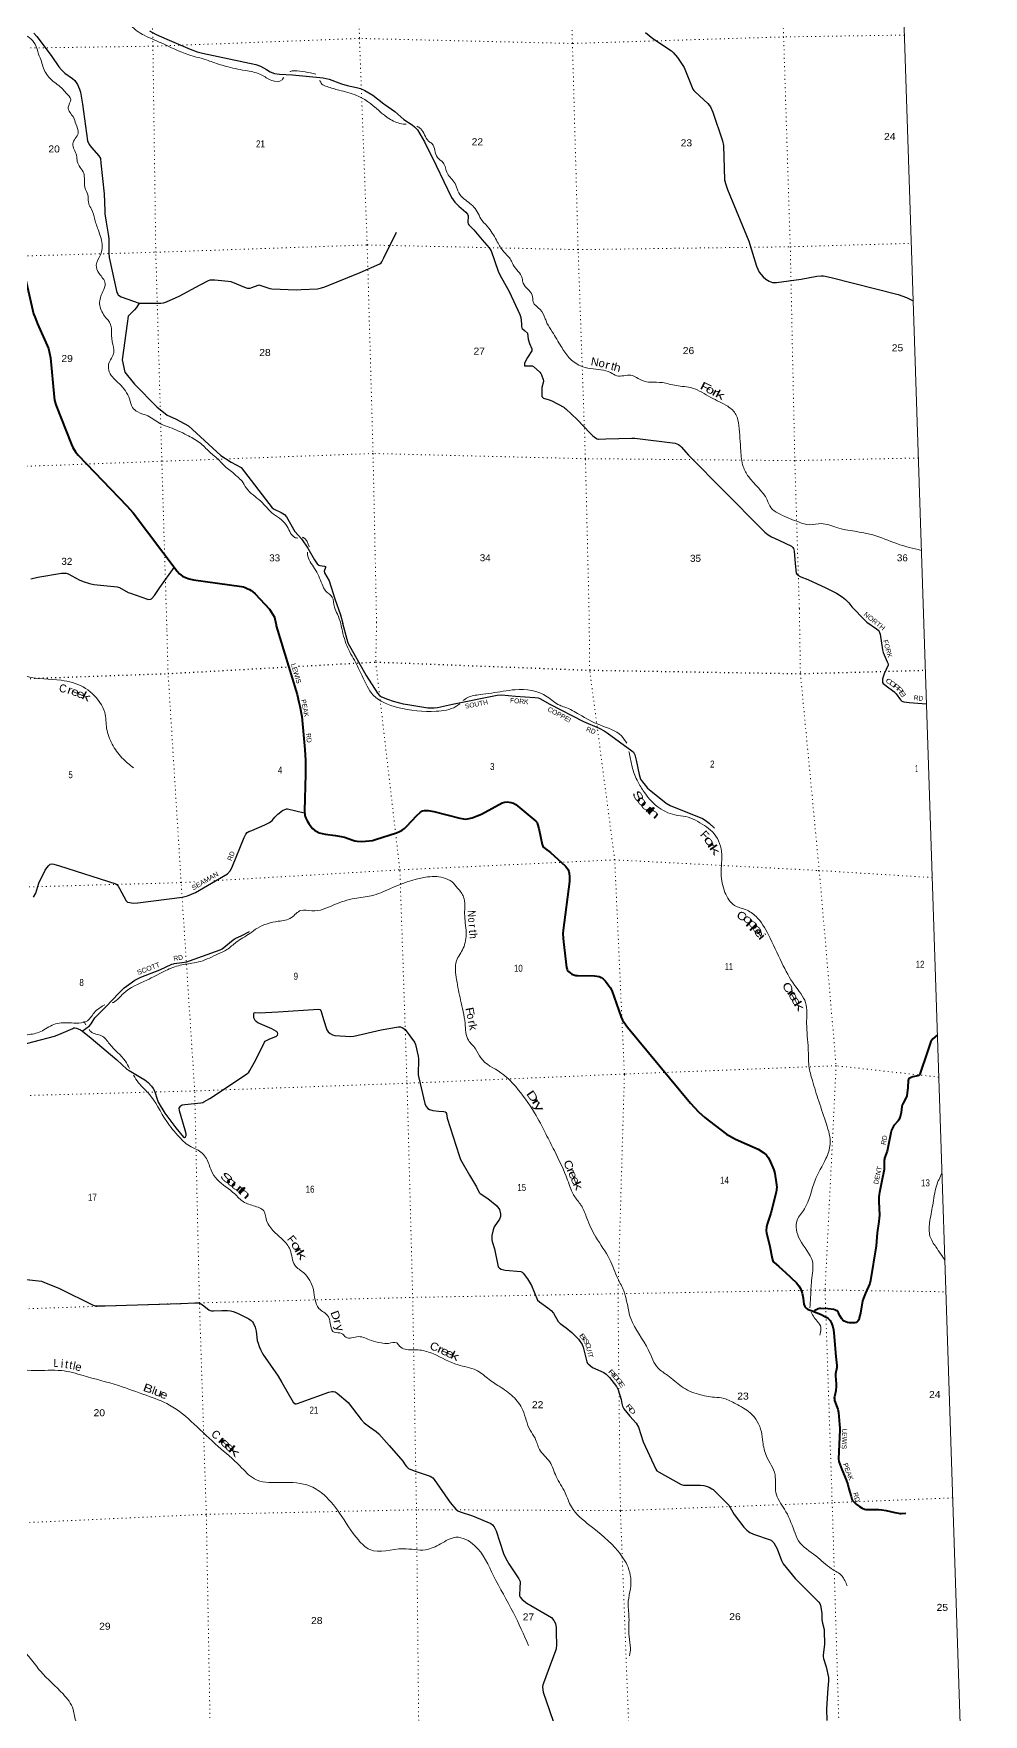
# Model space of a CAD drawing. Header units: feet. Extents: x 505285 to 763886, y -543582 to -353855.
# Drawn here: x 740130 to 763886, y -518662 to -476644 of the extents above; entities that cross this region are included whole.
import ezdxf
from ezdxf.enums import TextEntityAlignment as Align

# ---------------------------------------------------------------- set-up
doc = ezdxf.new("R2010")
doc.units = ezdxf.units.FT
doc.header["$LTSCALE"] = 70
doc.linetypes.add('DOTTED', pattern=[1.5, 0.3, -1.2])
for name, color, linetype, lineweight in [('26', 7, 'Continuous', 40), ('27', 7, 'Continuous', 13), ('29', 7, 'Continuous', 25), ('30', 7, 'Continuous', 13), ('39', 7, 'Continuous', 13), ('4', 7, 'Continuous', 13), ('6', 7, 'DOTTED', 25), ('7', 7, 'DOTTED', 13)]:
    doc.layers.add(name, color=color, linetype=linetype, lineweight=lineweight)
doc.layers.add('41', color=7, linetype='Continuous')

msp = doc.modelspace()

# ---------------------------------------------------------------- linework, layer by layer
at = {"layer": '26'}
msp.add_line((760291.9, -511548.84), (760261.97, -512270.09), dxfattribs=at)
for points in [[(739910.32, -482696.18), (740131.17, -483645.86), (740157.29, -483728.49), (740229.98, -483902.23), (740498.49, -484519.54), (740531.05, -484630.07), (740550.59, -484753.02), (740643.92, -485736.08), (740653.57, -485807.86), (740686.82, -485923.64), (741076.95, -486917.37), (741113.34, -486994.5), (741176.2, -487100.48), (741246.54, -487183.76), (742458.19, -488447.23), (742621.25, -488627.7), (743718.01, -490084.54), (743776.94, -490146.61), (743851.38, -490204.03), (743926.1, -490242.03), (744018.87, -490272.31), (744130.08, -490297.01), (745327.75, -490465.01), (745378.19, -490476.37), (745420.83, -490489.56), (745474.34, -490512.06), (745526.18, -490538.2), (745567.39, -490563.27), (745606.16, -490592.75), (745673.47, -490650.83), (746026.21, -491033.16), (746069.09, -491096.3), (746151.29, -491235.96), (746165.24, -491273.21), (746198.57, -491420.11), (746199.37, -491445.64)], [(746199.37, -491445.64), (746721.06, -493165.03), (746767.75, -493360.8), (746788.48, -493457.36), (746834.53, -493715.4), (746910.37, -494541.22), (746929.69, -494811.61), (746928.51, -495160.63), (746902.3, -496073.76), (746916.28, -496193.26), (746937, -496257.77), (746969.28, -496321.14), (747012.98, -496393.7), (747045.22, -496442.08), (747105.08, -496513.5), (747156.36, -496560.13), (747211, -496594.14), (747273.16, -496621.78), (747346.84, -496642.52), (747422.91, -496661.15), (747682.12, -496694.12), (747824.62, -496712.79), (747905.43, -496735.83), (748111.33, -496809.98), (748163.08, -496825.68), (748225.25, -496834.9), (748338.36, -496837.57), (748519.97, -496827.99), (748608.45, -496812.16), (748678.84, -496793.43), (749204.11, -496625.86), (749285.56, -496594.14), (749352.33, -496554.97), (749409.89, -496515.81), (749459.56, -496466.36), (749718.65, -496186.45), (749803.62, -496108.02), (749856.58, -496078.07), (749902.75, -496068.47), (749998.19, -496067.7), (750141.69, -496089.81), (750787.95, -496258.93), (750884.98, -496277.67), (750933, -496279.66), (750985.96, -496275.06), (751102.82, -496245.27), (751227.72, -496201.33), (751329.66, -496160.55), (751847.26, -495877.51), (751882.79, -495863.8), (751915.02, -495854.58), (751977.06, -495852.88), (752073.89, -495861.49), (752136.06, -495879.93), (752192.71, -495912.79), (752693.92, -496328.08), (752720.9, -496363.75), (752737.01, -496407.52), (752763.8, -496519.24), (752847.79, -496918.72), (752864.8, -496954.7), (752883.22, -496980.04), (752930.06, -497025.4), (753056.13, -497117.17), (753433.55, -497454.68), (753469.21, -497497.27), (753489.94, -497534.13), (753515.26, -497587.12), (753527.24, -497633.34), (753535.99, -497720.75), (753533.29, -497839.81), (753371.36, -499060.47), (753366.31, -499138.82), (753373.67, -499254), (753386.42, -499347.02), (753457.13, -499989.45), (753471.53, -500038.48), (753487.65, -500070.73), (753548, -500126.05), (753591.26, -500155.98), (753644.22, -500176.71), (753690.27, -500188.23), (753743.76, -500194.38), (754156.78, -500200.23), (754219.84, -500204.36), (754277.4, -500218.18), (754325.76, -500236.62), (754374.66, -500272.14), (754435.13, -500334.53), (754503.91, -500424.02), (754547.95, -500488.89), (754591.73, -500569.02)], [(754591.73, -500569.02), (754822.32, -501228.02), (754859.94, -501303.32), (754899.16, -501364.89), (754981.7, -501485.61), (756558.23, -503383.88), (756757.2, -503595.7), (756918.38, -503738.54), (757038.11, -503835.31), (757461.26, -504154.25), (757613.34, -504243.5), (757682.17, -504278.24), (758251.53, -504533.39), (758394.5, -504625.16), (758458.75, -504685.44), (758500.2, -504736.13), (758536.2, -504798.85), (758643.3, -505047.45), (758670.58, -505141.62), (758705.6, -505363.12), (758716.63, -505477.99), (758704.42, -505609.84), (758570.41, -506135.99), (758475.49, -506406.64), (758458.75, -506482.49), (758455.3, -506561.97), (758463.86, -506631.51), (758533.71, -506922.97), (758604.61, -507268.55), (758623.38, -507322.26), (758646.45, -507357.98), (758769.59, -507468.56), (758934.07, -507613.03), (759209.7, -507870.32), (759270.39, -507946.62), (759307.23, -508015.74), (759355.58, -508135.54), (759363.97, -508174.14), (759376.3, -508255.34), (759397.03, -508409.7), (759413.14, -508451.17), (759431.56, -508478.82), (759455.74, -508503.01), (759489.17, -508528.68), (759647.98, -508593.9)], [(762733.57, -501679.19), (762620.02, -501773.88), (762594.69, -501803.83), (762571.25, -501842.7), (762485.92, -502091.1), (762297.1, -502653.39), (762290.19, -502668.36), (762280.99, -502680.83), (762268.32, -502687.95), (762244.14, -502696.01), (762123.49, -502724.06), (762080.66, -502737.48), (762042.67, -502757.06), (762025.4, -502768.58), (762012.51, -502788.44), (762005.83, -502819.27), (761996.4, -502989.33), (761970.14, -503195.95), (761964.38, -503221.29), (761955.26, -503242.87), (761879.19, -503382.57), (761856.81, -503435.36), (761849.25, -503467.81), (761831.41, -503616.99), (761823.02, -503654.66), (761796.87, -503741.4), (761781.9, -503780.56), (761771.54, -503799), (761752.23, -503826.55), (761648.93, -503941.25), (761627.06, -503972.36), (761604.03, -504021.89), (761589.07, -504057.6), (761569.62, -504123), (761490.63, -504539.69), (761480.36, -504580.07), (761415.23, -504755.69), (761409.47, -504779.88), (761404.57, -504804.21), (761407.17, -504994.14), (761403.23, -505042.91), (761337.31, -505361.12), (761284.23, -505618.91), (761277.66, -505665.15), (761273.63, -505725.63), (761270.52, -505839.81), (761284.57, -506177.77), (761282.69, -506256.76), (761274.21, -506336.74), (761229.73, -506622.85), (761204.03, -506948.29), (761065.25, -507818.74), (761044.01, -507886.13), (760938.52, -508128.9), (760884.5, -508255.34), (760876.44, -508281.83), (760864.19, -508324.93), (760810.24, -508632.6), (760780.31, -508745.49), (760774.55, -508773.14), (760759.58, -508810), (760749.22, -508828.44), (760731.95, -508848.02)], [(760731.95, -508848.02), (760706.63, -508861.84), (760668.64, -508871.06), (760564.31, -508876.43), (760535.09, -508875.67), (760485.59, -508865.3), (760441.84, -508849.17), (760405.05, -508829.44), (760373.91, -508805.4), (760346.28, -508775.44), (760300.43, -508707.16), (760302.51, -508711.13), (760257.64, -508623.39), (760244.17, -508597.96), (760224.25, -508576.15), (760203.53, -508561.18), (760178.2, -508547.36), (760148.79, -508537.67), (760000.13, -508520.56), (759818.97, -508513.95), (759787.55, -508514.74), (759756.8, -508522.02), (759729.17, -508532.39), (759705, -508546.21), (759682.22, -508560.95), (759646.79, -508593.75)], [(759647.98, -508593.9), (759824.6, -508666.44), (759938.7, -508724.76), (759968.07, -508742.62), (760000.87, -508767.38), (760049.98, -508814.41), (760072.83, -508849.75), (760087.21, -508884.88), (760117.73, -508976.47), (760136.68, -509045.36), (760148.81, -509123.92), (760193.88, -509714.14), (760218.39, -509942.31), (760216.17, -509988.46), (760188.54, -510148.58), (760185.35, -510199.69), (760201.29, -510399.95), (760202.93, -510459.02), (760192.73, -510576.62), (760160.33, -510721.67), (760156.88, -510744.71), (760158.55, -510775.87), (760163.78, -510811.52), (760232.29, -510992.95), (760243.79, -511034.92), (760257.61, -511117.36), (760289.4, -511419.12), (760293.89, -511506.15), (760291.9, -511548.84)], [(760261.97, -512270.09), (760270.86, -512340.16), (760347.45, -512541.18), (760456.75, -512799.76), (760497.65, -512914.99), (760521.83, -513019.82), (760575.15, -513216.61), (760596.09, -513280.74), (760613.36, -513315.3), (760639.26, -513342.37), (760705.46, -513406.3), (760788.35, -513465.05), (760853.39, -513503.64), (760910.95, -513528.98), (760946.07, -513537.62), (760975.42, -513540.5), (761046.8, -513538.2), (761196.46, -513538.2), (761273.03, -513539.93), (761341.52, -513547.41), (761456.65, -513565.85), (761667.3, -513614.17), (761764.04, -513633.81), (761796.28, -513638.42), (761830.19, -513641.03), (761944.31, -513634.75)]]:
    msp.add_lwpolyline(points, dxfattribs=at)
at = {"layer": '29'}
for points in [[(740133.22, -476634.15), (740211.46, -476720.35), (740566.81, -477191.52), (740758.6, -477476.54), (740825.52, -477551.69), (740910.94, -477628.97), (741098.8, -477762.9), (741157.48, -477817.5), (741227.19, -477916.94), (741277.75, -478030.1), (741302.55, -478104.91), (741351.97, -478406.13), (741476.72, -479326.67), (741516.28, -479418.03), (741577.44, -479493.7), (741763.92, -479695.88), (741800.91, -479767.02), (741815.19, -479884.69), (741897.82, -480646.19), (741907.13, -481074.72), (741914.61, -481151.17), (741946.31, -481354.7), (742005.55, -481703.73), (742015.37, -481780.72), (742011.36, -482133.72), (742023.53, -482240.77), (742215.07, -483118.86), (742232.86, -483160.63), (742248.89, -483176.67), (742274.95, -483196.73), (742321.51, -483223.51), (742771.72, -483380.43)], [(743029.66, -476578.05), (743194.03, -476666.3), (743463.12, -476782.14), (744041.9, -477035.35), (744220.82, -477096.92), (744354.6, -477131.62), (745691.56, -477416.43), (745806.71, -477459.22), (745956.44, -477538.29), (746048.35, -477600.96), (746157.34, -477641.67), (746276.86, -477661.13), (746607.1, -477678.23), (747371.76, -477748.02), (747521.61, -477781.47), (747827.78, -477898.72), (747974.61, -477941.92), (748209.27, -477991.82), (748305.34, -478018.14), (748413.58, -478070.29), (748612.48, -478182.47), (748893.1, -478403.01)], [(755433.13, -476616.87), (755615.45, -476766.02), (756086.57, -477074.16), (756129.05, -477113.34), (756238.32, -477239.96), (756400.41, -477489.12), (756621.74, -478028.84), (756641.79, -478064.94), (756672.54, -478101.61), (756997.15, -478395.3), (757062.71, -478478.11), (757121.68, -478607.65), (757361.39, -479321.57), (757385.42, -479440.81), (757413.85, -480298.78), (757431.51, -480391.49), (757487.21, -480540.99), (758021.81, -481830.49), (758212.13, -482459.86), (758279.38, -482605.71), (758376.68, -482720.98), (758443.74, -482782.21), (758527.93, -482834.36), (758608.1, -482862.44), (758707.89, -482867.98), (759326.1, -482784.36), (759723.48, -482710.39), (759826.78, -482697.97), (759886.91, -482701.98), (760074.61, -482744.36), (761755.19, -483165.57), (761965.48, -483243.51), (762127.43, -483324.81)], [(748893.1, -478403.01), (748910.75, -478416.88), (749168.48, -478588.51), (749391.11, -478789.43), (749598.2, -478920.69), (749657.25, -478970.79), (749730.5, -479049.06), (749910.69, -479351.21), (750196.13, -479943.17), (750583.86, -480744.24), (750664.57, -480858.18), (750764.61, -480954.64), (750941.18, -481106.89), (750985.28, -481155.03), (751003.09, -481203.17), (750990.98, -481364.09), (751001.32, -481395.71), (751017.35, -481423.79), (751144.66, -481549.35), (751353.16, -481802.92), (751524.47, -482001.42), (751574.46, -482076.12), (751748.97, -482583.06), (751793.86, -482676.39), (752020.45, -483091.84), (752292.17, -483670.14), (752314.08, -483741.7), (752333.95, -483897.49), (752332.26, -483962.97), (752340.28, -484003.08), (752352.49, -484017.22), (752404.42, -484067.26), (752480.59, -484135.46), (752498.96, -484278.97), (752532.7, -484388.17), (752590.39, -484520.55), (752592.84, -484540.6), (752588.83, -484572.69), (752485.92, -484738.84), (752420.33, -484867.5), (752411.45, -484893.6), (752407.44, -484921.68), (752407.4, -484952.21), (752600.4, -484951.54), (752617.9, -484957.78), (752631.94, -484965.81), (752788.28, -485104.2), (752814.48, -485138.72), (752832.38, -485174.4), (752875.48, -485294.75), (752879.49, -485324.83), (752880.32, -485341.07), (752841.4, -485489.3), (752837.57, -485543.17), (752840.41, -485701.9), (752842.68, -485716.94), (752846.42, -485727.98), (752852.7, -485736.5), (752862.46, -485744.02), (752886.51, -485754.05), (753021.98, -485797.58), (753090.96, -485826.26), (753389.63, -485986.71), (753415.97, -486003.76), (753444.76, -486027.68), (753725.93, -486288.77), (754050.54, -486636.62), (754115.04, -486696.74), (754185.47, -486750.31), (754227.29, -486776.97), (754247.34, -486784.99), (754261.19, -486785.8), (754445.71, -486773.38), (755091.22, -486753.9), (755164.93, -486756.47), (756172.96, -486882.01), (756219.75, -486896.3), (756257.83, -486914.35), (756295.92, -486944.44), (756323.14, -486973.1), (756511.78, -487179.22), (758325.4, -489014.2), (758420.68, -489108.6), (758504.3, -489174.51), (758585.04, -489224.93), (758768.72, -489309.79), (759086.02, -489461.29), (759116.23, -489489.69), (759138.28, -489517.77), (759154.83, -489581.28), (759180.45, -489891.35), (759205.46, -490131.23), (759216.46, -490159.6), (759240.51, -490183.67), (759323.58, -490225.44), (759492.87, -490289.79), (759944.95, -490496.8), (759945.77, -490497.22)], [(742771.72, -483380.43), (743311.24, -483385.26), (743378.78, -483375.43), (743453.56, -483349.16), (743770.58, -483205.36), (744299.07, -482926.23), (744506.9, -482815.65), (744544.98, -482799.61), (744579.83, -482798.13), (744661.24, -482797.6), (744993.98, -482829.69), (745060.08, -482843.67), (745446.98, -483000.18), (745482.06, -483010.21), (745512.67, -483010.54), (745550.21, -483006.2), (745589.29, -482994.16), (745742.93, -482930.33), (745764.69, -482927.98), (745788.74, -482931.99), (746037.29, -483012.21), (746090.13, -483020.61), (746706.41, -483047.39), (746824.04, -483044.31), (747226.93, -483020.24), (747334.07, -483001.55), (747411.34, -482976.12), (748300.92, -482614.94), (748791.71, -482403.32), (748821.46, -482378.42), (748841.51, -482350.34), (748890.69, -482253.43), (749202.56, -481610.67)], [(742771.72, -483380.43), (742703.9, -483487.55), (742653.33, -483549.04), (742492.25, -483705.09), (742466.98, -483890.54), (742346.07, -484801.53), (742407.75, -485108.35), (742654.27, -485410.76), (743212.07, -485973.22), (743467.2, -486183.05), (743677.77, -486276.06), (744004.08, -486453.33), (744811.58, -487187.68), (745073.18, -487355.16), (745319.53, -487491.06), (746095.79, -488498.97), (746142.61, -488535.84), (746318.52, -488616.01), (746404.32, -488668.4), (746455.23, -488723.61), (746663.89, -489089.53), (746829.55, -489272.37), (746986.95, -489503.64), (747158.86, -489800.62), (747220.88, -489896.17), (747260.31, -489928.66), (747292.83, -489942.43), (747408.78, -489956.51), (747428.42, -489965.81), (747434.29, -489989), (747399.5, -490084.16), (747404.04, -490121.14), (747526.34, -490327.55), (747667.77, -490778.05), (747805.04, -491170.52), (747860.17, -491391.91)], [(740061.08, -490276.81), (740235.82, -490231.26), (740830.8, -490132.41), (740894.94, -490128.4), (740917.84, -490133.38), (740941.05, -490134.42), (740991.16, -490152.47), (741271.74, -490295.65), (741371, -490337), (741527.35, -490391.15), (741632.03, -490413.56), (742215.88, -490475.39), (742274.28, -490489.59), (742496.5, -490611.78), (742551.2, -490636.48), (742975.56, -490786.27), (743011.38, -490791.05), (743055.74, -490786.27), (743075.78, -490776.24), (743089.81, -490766.21), (743154.39, -490689.79), (743285.65, -490488.63), (743645.56, -489988.31)], [(759944.95, -490496.8), (760211.45, -490634.01), (760355, -490721.2), (760440.47, -490790.58), (760522.37, -490877.65), (760595.42, -490975.82)], [(760595.42, -490975.82), (760926.59, -491318.35), (760973.67, -491359.65), (761215.06, -491526.96), (761251.43, -491558.49), (761281.08, -491593.94), (761290.21, -491611.86), (761302.33, -491655.52), (761361.73, -492046.04), (761380.64, -492116.75), (761480.74, -492352.73), (761499.91, -492397.76), (761503.54, -492409.89), (761500.2, -492436.06), (761404.24, -492653.15), (761375.06, -492727.65), (761362.94, -492778.59), (761358.76, -492823.76), (761362.94, -492865.91), (761379.67, -492892.97), (761524.77, -492996.48), (761668.38, -493110.9), (761680.5, -493123.03), (761704.12, -493150.53), (761808.71, -493298.05), (761845.35, -493331.63), (761893.83, -493351.04), (762030.81, -493363.86), (762460.1, -493398.43)], [(747857.05, -491379.36), (747962.32, -491786.49), (747992.13, -491869.95), (748448.06, -492692.94), (748729.52, -493133.02), (748785.31, -493188.51), (748835, -493222.46), (748979.2, -493283.77), (749121.05, -493334.04), (749376.3, -493395.52), (749488.31, -493416.52), (749992.53, -493496.56), (750055.56, -493498.99), (750147.57, -493499.76), (750230.09, -493489.29), (750608.79, -493403.93), (751728.21, -493178.81), (751833.71, -493174.02), (752179.19, -493203.95), (752668.77, -493237.02), (752753.61, -493246.73), (752787.77, -493267.68), (753043, -493406.14), (753880.06, -493844.24), (754275.97, -494008.38), (754400.79, -494076.55), (754472.33, -494119.96), (755095.26, -494573.48), (755134.12, -494609.94), (755168.05, -494673), (755201.14, -494803.17), (755276.01, -495162.68), (755313.5, -495279.41), (755357.14, -495352.18), (755425.01, -495434.65), (755481.02, -495504.06), (755565.61, -495575.34), (755948.63, -495880.97), (756050.41, -495944.68), (756858.52, -496263.8), (756927.98, -496307.88), (757028.3, -496380.19), (757160.3, -496508.38)], [(740123.92, -498229.88), (740182.76, -498130.6), (740259.42, -497884.33), (740421.28, -497553.83), (740461.59, -497497.01), (740509.15, -497439.9), (740547.2, -497411.35), (740590, -497401.83), (740634.84, -497407.44), (740777.44, -497448.89), (742184.73, -497898.36), (742223.67, -497920.55), (742247.45, -497958.62), (742280.15, -498018.24), (742443.52, -498325.46), (742475.74, -498353.61), (742535.8, -498367.27), (742618.42, -498382.16), (742733.46, -498376.05), (743845.45, -498234.64), (743978.48, -498195.34), (744178.54, -498113.76), (744977.25, -497649.12), (745055.85, -497568.4), (745104.48, -497458.63), (745395.55, -496737), (745436.32, -496654.69), (745469.17, -496615.22), (745512.42, -496592.83), (745591.91, -496563.33), (745911.92, -496426.27), (746032.78, -496362.16), (746095.02, -496316.81), (746162.59, -496235.73), (746237.7, -496159.77), (746355.16, -496068.26), (746451.72, -496026.52), (746480.25, -496021.76), (746900.95, -496120.63)], [(741346.39, -501580.2), (741524.8, -501448.78), (741569.77, -501396.28), (741634.77, -501291.6), (741664.71, -501248.78), (741692.31, -501216.27), (741938.02, -500972.53), (742258.46, -500630.59), (742396.76, -500498.8), (742511.68, -500413.8), (742661.59, -500308.8), (742744.15, -500261.28), (742810.17, -500231.68), (743284, -500049.01), (743589.87, -499908.78), (743627.35, -499896.28), (743654.14, -499891.26), (743962.32, -499844.73), (744032.1, -499826.29), (744797.87, -499551.29), (744843.28, -499522.64), (745122.1, -499296.97), (745167.64, -499268.79), (745341.45, -499194.43), (745526.48, -499089.48)], [(745752.84, -502162.81), (745901.57, -501855.72), (745920.82, -501833.79), (745938.31, -501821.29), (746017.55, -501786.1), (746203.71, -501709.18), (746230.62, -501678.79), (746238.12, -501648.79), (746230.62, -501618.79), (746207, -501590.7), (746089.55, -501524), (745737.06, -501370.04), (745698.46, -501343.8), (745670.98, -501316.3), (745650.99, -501283.8), (745637.46, -501246.35), (745637.29, -501142.07), (745648.49, -501123.8), (745668.48, -501118.8), (745771.28, -501119.74), (746243.44, -501095.6), (747251.58, -501032.29), (747287.46, -501036.3), (747302.45, -501046.3), (747324.25, -501087.05), (747376.68, -501289.17), (747465.61, -501547.74), (747494.83, -501601.29), (747544.8, -501643.79), (747604.76, -501673.79), (747666.66, -501690.74), (748060.72, -501711.29), (748136.41, -501706.82), (748820.61, -501548.39), (749252.49, -501474), (749307.45, -501473.78), (749349.93, -501488.78), (749392.4, -501513.78), (749420.42, -501544.34), (749659.73, -501858.78), (749681.05, -501917.21), (749747.18, -502203.78), (749753.91, -502276.81), (749750.93, -502673.77), (749762.88, -502749.72), (749915.59, -503392.38), (749949.56, -503468.76), (749992.03, -503516.26), (750032, -503541.26), (750115.68, -503561.51), (750257.31, -503578.93), (750389.28, -503591.25), (750421.76, -503601.25), (750440.02, -503616.5), (750454.24, -503638.75), (750475.89, -503757.22), (750770.29, -504693.75), (750809.41, -504790.53), (751033.9, -505178)], [(738031.01, -503261.27), (738301.49, -502962.12), (738358.04, -502908.77), (738626.05, -502722.27), (739642.23, -501993.78), (739717.19, -501958.78), (739758.4, -501943.15), (740144.94, -501842.79), (740650.85, -501706.76), (740759.03, -501668.78), (741110.14, -501512.75), (741140.04, -501501.28), (741165.03, -501501.28), (741203.75, -501508.78), (741298.96, -501552.03), (741352.41, -501583.78), (741572.92, -501755.79), (742210.91, -502301.78)], [(742210.91, -502301.78), (742462.97, -502531.28), (742521.66, -502567.72), (742814.35, -502736.51), (742910.19, -502801.27), (742992.64, -502868.77), (743077.58, -502958.77), (743122.55, -503016.27), (743152.15, -503075.67), (743224.99, -503308.77), (743248.15, -503359.98), (743414.09, -503630.99), (743690.55, -503997.09), (743881.24, -504232.84), (743900.83, -504241.26), (743925.29, -504226.76), (743943.3, -504191.26), (743944.34, -504149.66), (743920.45, -504056.51), (743780.14, -503571.71), (743774.66, -503508.77), (743787.15, -503478.77), (743801.75, -503458.38), (743822.13, -503438.77), (743849.61, -503426.27), (743912.92, -503419.07), (744313.86, -503376.21), (744361.79, -503361.27), (744384.27, -503351.27), (744536.74, -503261.47), (745453.6, -502658.78), (745510.99, -502606.08), (745541.05, -502566.28), (745658.06, -502358.51), (745752.84, -502162.81)], [(751033.9, -505178), (751205.36, -505473.93), (751269.98, -505613.74), (751296.69, -505642.14), (751491.06, -505769.41), (751712.2, -505948.74), (751779.82, -506040.67), (751807.14, -506148.74), (751807.14, -506218.73), (751785.55, -506283.08), (751652.23, -506473.73), (751623.21, -506551.43), (751592.27, -506688.73), (751590.84, -506797.63), (751597.27, -506838.73), (751658.3, -507023.11), (751752.79, -507469.95), (751779.65, -507503.72), (751824.63, -507528.72), (751927.55, -507560.03), (752314.32, -507593.72), (752346.8, -507608.72), (752377.46, -507633.2), (752485.82, -507774.54), (752584.95, -507936.36), (752731.56, -508303.71), (752780.88, -508352.36), (752987.96, -508495.08), (753076.34, -508568.71), (753131.3, -508633.71), (753253.41, -508837.64), (753301.2, -508893.71), (753446.99, -508995.03), (753596.01, -509113.7), (753754.64, -509285.46), (753848.35, -509413.7), (753877.32, -509482.28), (753963.28, -509848.7), (753978.51, -509876.25), (754000.91, -509901.68), (754111.04, -509986.77), (754389.9, -510112.09), (754452.97, -510158.7), (754532.92, -510238.69), (754712.1, -510464.01), (754750.28, -510548.69), (754825.95, -510791.61), (754842.72, -510888.69), (754855.22, -510953.69), (754893.74, -511025.1), (755043.91, -511204.58), (755205, -511383.68), (755256.47, -511483.43), (755373.78, -511846.96), (755692.19, -512533.68), (755720.93, -512571.17), (755772.14, -512608.67), (756325.55, -512913.67), (756381.71, -512928.88), (756425.48, -512933.67), (756806.69, -512933.03), (756892.69, -512941.17), (756952.65, -512956.17), (757030.1, -512983.67), (757094.06, -513019.84), (757130.04, -513043.67), (757487.81, -513398.49), (757516.06, -513433.66), (757653.42, -513661.49), (757897.9, -513982.96), (757968.28, -514058.66), (758008.25, -514091.16), (758045.73, -514113.66), (758132.23, -514152.49), (758573.46, -514310.3)], [(738646.46, -508220.87), (738841.09, -508247.3), (738886.28, -508247.3), (738918.54, -508238.09), (739291.58, -508102.27), (739697.97, -507894.68), (739869.57, -507811.86), (739907.62, -507797.58), (739941.51, -507793.01), (740024.14, -507795.21), (740326.15, -507835.66), (740386.92, -507854.36), (740773.89, -508014.72), (741622.12, -508430.24), (741672.08, -508447.18), (741733.91, -508451.93), (741908.76, -508448.89), (743817.77, -508386.61)], [(743817.77, -508386.61), (744165.64, -508377.33), (744242.17, -508372.69), (744270, -508377.33), (744355.91, -508422.42), (744514.96, -508547.11), (744543.5, -508561.39), (744579.3, -508570.39), (744631.48, -508573.28), (744834.67, -508562.43), (744978.67, -508566.15), (745055.96, -508575.67), (745123.81, -508593), (745225.98, -508632.77), (745510.16, -508770.78), (745571.56, -508812.68), (745605.28, -508846.92), (745631.44, -508889.75), (745673.06, -508984.93), (745699.23, -509083.47), (745723, -509313.3), (745745.56, -509384.15), (745772.93, -509467.96), (745803.85, -509544.11), (745865.36, -509659.32), (746249.71, -510204.89), (746341.32, -510363.97)], [(746341.32, -510363.97), (746624.2, -510855.21), (746671.81, -510895.63), (746700.35, -510900.39), (746733.64, -510890.87), (746821.53, -510855.98), (747510.22, -510609.1), (747589.72, -510586.3), (747623.01, -510586.3), (747670.57, -510595.82), (747726.45, -510629.04), (747993.5, -510861.21), (748319.76, -511290.62), (748400.61, -511371.61), (748529.47, -511471.87), (748700.24, -511590.43), (748762.19, -511651.5), (749023.38, -511938.09), (749361.32, -512332.82), (749420.77, -512423.24), (749453.31, -512465.47), (749506.37, -512513.66), (749651.06, -512576.54), (750046.8, -512704.4), (750088.98, -512727.81), (750117.52, -512751.61), (750148.81, -512787.86), (750550.45, -513362.7), (750690.61, -513532.07), (750738.17, -513570.14), (750799.58, -513599.72), (751103.51, -513697.79), (751568.38, -513892.6), (751608.51, -513922.3), (751651.31, -513969.89), (751702.55, -514074.84), (751884.51, -514643.94), (751939.05, -514764.62), (752015.56, -514898.52), (752270.25, -515273.67), (752295.75, -515340.45), (752294.06, -515515.24), (752281.48, -515664.06), (752286.24, -515697.37), (752300.76, -515731.53), (752352.82, -515792.55), (752469.73, -515878.04), (753084.37, -516242.33), (753144.69, -516311.26), (753182.74, -516387.4), (753201.76, -516496.86), (753200.48, -516625.98), (753206.52, -516920.4), (753201.76, -517025.1), (753177.13, -517096.39), (753084.01, -517343.49)], [(758573.46, -514310.3), (758612.87, -514338.65), (758645.35, -514376.15), (758725.08, -514525.82), (758838.98, -514818.65), (758880.89, -514895.57), (759181.8, -515268.55), (759767.04, -515852.84), (759793.39, -515893.63), (759810.88, -515941.13), (759842.54, -516128.08), (759848.35, -516298.62), (759858.64, -516378.03), (759899.41, -516540.58), (759907.07, -516583.62), (759910.22, -516909.11), (759879.58, -517178.61), (759879.58, -517211.11), (759886.22, -517263.22), (759955.21, -517476.6), (760009.52, -517741.11), (760014.51, -517776.11), (760011.11, -517814.94), (759985.33, -518125.01), (759963.51, -518533.18), (759970.8, -518813.6)], [(753084.01, -517343.49), (752882.45, -517878.37), (752866.47, -517919.77), (752861.71, -517981.64), (752877.65, -518109.24), (753032.99, -518567.26), (753231.43, -519145.61)]]:
    msp.add_lwpolyline(points, dxfattribs=at)
at = {"layer": '39'}
msp.add_line((741438.99, -501421.64), (741382.52, -501332.07), dxfattribs=at)
for points in [[(734069.55, -467958.91), (734289.48, -468111.2), (734556.11, -468332.03), (734990.31, -468516.45), (735281.11, -468589.84), (735496.53, -468690.14), (735586.33, -468819.26), (735746.67, -468901.56), (736126.26, -468931.46), (736418.08, -469079.08), (736784.17, -469123.53), (736927.62, -469186.39), (737164.86, -469229.67), (737339.31, -469263.26), (737572.28, -469399.04), (737887.55, -469529.72), (738152.84, -469668.3), (738425.5, -469888.91), (738568.82, -469997.94), (738715.59, -470191.16), (738837.62, -470321.08), (738951.41, -470593.83), (739093.25, -470863.52), (739187.84, -471159.07), (739357.88, -471724.8), (739445.46, -471996.53), (739691.13, -472344.62), (739887.7, -472821.03), (740015.19, -473035.04), (740211.7, -473214.35), (740255.19, -473441.57), (740347.9, -473691.02), (740627.36, -474077.99), (740805.77, -474454.7), (740936.37, -474843.26), (741099.53, -475043.89), (741385.28, -475239.92), (741504.93, -475508.43), (741850.7, -475892.91), (742047.83, -475939.7), (742173.36, -476105.62), (742399.89, -476231.6), (742573.67, -476445.89), (742897.47, -476686.65), (743323.88, -476877.39), (744008.24, -477174.87), (744452.2, -477302.72), (744611.48, -477358.96), (744992.58, -477475.12), (745479.77, -477577.26), (745823.8, -477672.73), (746085.22, -477815.47), (746344.03, -477798.31), (746384.89, -477745.29)], [(734811.25, -471953.79), (734860.55, -472088.56), (734919.34, -472443.68), (734970.51, -472612.39), (735048.09, -472836.31), (735257.18, -473175.74), (735365.39, -473312.19), (735572.11, -473593.5), (735806.43, -473811.53), (736178.25, -474094.66), (736263.33, -474256.07), (736379.63, -474442.41), (736654.91, -474727.15), (736964.19, -474908.24), (737092.64, -474899.4), (737139.14, -474953.86), (737224.15, -475014.9), (737632.59, -475258.51), (737819.26, -475492.39), (737976.03, -475635.05), (738276.41, -475844.58), (738811.85, -476290.18), (739063.69, -476395.14), (739200.04, -476530.53), (739584.05, -476570.3), (739836.34, -476637.1), (740167.56, -476911.72), (740253.99, -477155.38), (740325.91, -477339.37), (740375.08, -477508.16), (740576.17, -477799.71), (740857.36, -478032.04), (740937.65, -478125.38), (741061.08, -478289.37), (740992.67, -478486.66), (741123.47, -478732.67), (741186.7, -478900.93), (741242.42, -479131.7), (741108.55, -479401.71), (741204.74, -479687.17), (741221.1, -479841.13), (741382, -480134.19), (741410.24, -480480.42), (741491.92, -480706.19), (741507.9, -480900.32), (741575.6, -481030.26), (741658.59, -481288.11), (741757.12, -481581.51), (741846.7, -481951.53), (741803.55, -482175.98), (741697.15, -482428.9), (741768.13, -482639.02), (741919.19, -482888.29), (741859.06, -483091.29), (741781, -483397.35), (741906.23, -483703.8), (742055.9, -483918.99), (742076.81, -484036.64), (742095.37, -484343.09), (742136.73, -484616.55), (742005.77, -484908.54), (742023.76, -485102.58), (742275.42, -485400.26), (742528.35, -485778.19), (742605.35, -485988.09), (742734.77, -486101.66), (742990.47, -486202.46), (743306.43, -486399.36), (743539.61, -486490.97), (743963.93, -486679.78), (744275.39, -486864.8), (744536.73, -487103.9), (744774.41, -487305.75)], [(746544.88, -477595.94), (746548.17, -477594.07), (746650.24, -477575.5), (747189.52, -477656.45)], [(747289.38, -477811.75), (747338.68, -477904.86), (747468.15, -477970.26), (747765.55, -478057.44), (748209.68, -478189.3), (748483.41, -478337.6), (749053.34, -478789.93), (749378, -478904.2), (749451.3, -478908.83)], [(749711.24, -478955.49), (749814.41, -479023.76), (750009.27, -479330.12), (750092.78, -479395.11), (750231.17, -479737.34), (750373.46, -479870.51), (750478.96, -480137.55), (750670.38, -480389.31), (750744.4, -480575.23), (750857.86, -480741.6), (751143.32, -480979.79), (751346.13, -481313.43), (751515, -481505.82), (751728.43, -481853.12), (751885.12, -482092.14), (752069.04, -482308.05), (752121.93, -482420.49), (752349.19, -482761.24), (752376.37, -482884.68), (752601.99, -483185.35), (752624.94, -483353.11), (752795.74, -483543.42), (752927.82, -483771.32), (752968.49, -483880.2)], [(752968.49, -483880.2), (753102.17, -484098), (753326.56, -484466.97), (753518.88, -484740.78), (753805.12, -484948.84), (754320.52, -485051.92), (754556.57, -485115.31), (754716.91, -485197.61), (755068.65, -485186.4), (755353.79, -485318.21), (755560.72, -485358.61), (755859.03, -485369.48), (756200.14, -485442.98), (756607.24, -485505.97), (757069.7, -485741.53), (757491.22, -485960.55), (757696.92, -486167.62), (757766.5, -486442.03), (757818.58, -487076.43), (757878.93, -487469.63), (758007.72, -487715.72), (758476.47, -488302.34), (758568.82, -488493.59), (758805.02, -488659.36), (759276.05, -488858.46), (759538.22, -488920.88), (759830.95, -488893.82), (760215.25, -488989.78), (761118.4, -489174.65), (761721.11, -489394.89), (762334.22, -489563.11)], [(744774.41, -487305.75), (744948.98, -487489.9), (745077.83, -487589.44), (745217.78, -487714.66), (745343.43, -487834.4), (745451.03, -488005.01), (745810.67, -488334.76), (746132.91, -488659.11), (746326.67, -488797.15), (746470.44, -488966.4), (746679.08, -489245.62), (746736.65, -489257.45)], [(746853.91, -489231.6), (746879.87, -489243.99), (747021.38, -489469.12), (747021.8, -489470.71)], [(746983.12, -489606.2), (746983.96, -489663.75), (747157.37, -490016.57), (747344.4, -490407.01), (747433.75, -490574.29), (747597.04, -490728.75), (747654.68, -490982.36), (747729.35, -491159.39), (747813.59, -491392.01)], [(747813.59, -491392.01), (747943.19, -491889.62), (748151.92, -492310.85), (748345.57, -492696.44), (748626.93, -493183.36), (749232.94, -493487.41), (750199.1, -493583.58), (750692.71, -493465.65), (750787.09, -493401.13)], [(738132.02, -491763.43), (738470.3, -492016.5), (738867.66, -492161.58), (739407.99, -492465.03), (739964.87, -492715.86), (740820.14, -492809.71), (741368.52, -492974.53), (741787.06, -493367.72), (741908.46, -493612.97), (741956.14, -494014.78), (742095.78, -494405.93), (742340.33, -494747.95), (742630.5, -495002.4)], [(750875, -493314.38), (750987.2, -493242.59), (751296.04, -493169.55), (751873.34, -493084.82), (752171.13, -493046.2), (752974.59, -493221.77), (753287.61, -493434.66), (753417.85, -493481.2), (753781.77, -493666.01), (754292.31, -493927.96), (754831.87, -494197.87), (754969.66, -494386.33)], [(755019.04, -494587.58), (755036.16, -494663.1), (755099.22, -494972.2), (755223.1, -495303.63), (755379.33, -495573.95), (755727.54, -495963.15), (756168.96, -496175.16), (756443.05, -496219.46), (756906.38, -496440.96), (757111.04, -496599.19), (757334.85, -497094.54), (757326.77, -497650.4), (757422.33, -498113.02), (757660.35, -498437.17), (757938.24, -498543.54), (758199.94, -498714.57), (758509.97, -499171.05), (758845.13, -499873.53), (759162.06, -500430.1), (759437.49, -500869.52), (759464.46, -501388.26), (759504.67, -502018.96), (759523.09, -502449.69), (759607.81, -502814.33), (759769.18, -503333.24), (759960.11, -503903.45), (760052.82, -504406.27), (759946.89, -504768.36), (759675.6, -505309.68), (759407.39, -506027.44), (759226.82, -506305.41), (759293.01, -506792.94), (759607.46, -507333.54), (759589.29, -507817.47), (759563.03, -508229.43), (759548.6, -508494.61), (759548.58, -508496.94)], [(742100.92, -500875.49), (742129.22, -500861.51), (742377.43, -500638.09), (742963.63, -500304.38), (743390.75, -500089.55), (743753.69, -499944.76), (744090.99, -499884.95), (744302.3, -499838.78), (744748.27, -499651.5), (744965.82, -499542.97), (745197.2, -499357.82), (745537.96, -499139.45), (745728.64, -499003.61), (746249.41, -498836.24), (746577.71, -498742.59), (746813.28, -498563.34), (747088.46, -498575.52), (747641.81, -498425.27), (748160.69, -498261.98), (748576.11, -498197.93), (749040.46, -498022.15), (749928.87, -497733.93), (750378.55, -497745.12), (750596.25, -497851.22), (750735.04, -498003.7), (750885.99, -498230.05), (750909.96, -498644.57), (750947.68, -499118.88), (750876.63, -499508.05), (750709.18, -499823.75), (750708.71, -500295.14), (750809.66, -500805.75), (750920.65, -501386.28), (751005.04, -501809.1), (751183.7, -502022.62), (751316.67, -502251.49), (751816.76, -502620.29), (752187.87, -502968.7), (752658.07, -503623.19), (752944.12, -504152.56), (753154.66, -504567.76), (753484.8, -505304.49), (753667.4, -505724.5), (753840.68, -505960.24), (753965.53, -506255.53), (754193.84, -506730.4), (754536.77, -507284.22), (754747.62, -507779.65), (754890.5, -508074.43), (755064.8, -508763.46), (755510.91, -509557.04), (755750.56, -510007.51), (755990.49, -510189.19), (756337.43, -510464.08), (756756.33, -510660.69), (757159.69, -510735.39)], [(738851.32, -502509.72), (738857.9, -502488.02), (738956.81, -502230.44), (739191.63, -502025.13), (739709.61, -501691.37), (739977.8, -501669.64), (740306.56, -501592.03), (740632.5, -501416.2), (741014.42, -501373.17), (741474.27, -501319.88), (741672.38, -501093.56), (741907.46, -500925.52), (741909.87, -500924.2)], [(742531.56, -502513.31), (742424.22, -502333.71), (742028.64, -501901.75), (741828.16, -501696.87), (741558.4, -501594.28), (741517.05, -501540.67)], [(749594.88, -509549.99), (749285.26, -509456.56), (749212.75, -509376.39), (749008.41, -509386.26), (748819.48, -509373.62), (748568.98, -509312.59), (748255.35, -509219.28), (747936.83, -509234.42), (747831.72, -509137.14), (747644.39, -509110.41), (747506.98, -508727.21), (747266.06, -508511.47), (747126.29, -508046.1), (746887.51, -507625.69), (746665.38, -507435.48), (746543.89, -507047.82), (746349.7, -506782.59), (746085.7, -506531.39), (745934.62, -506230.83), (745906.93, -506105.26), (745672.04, -505959.54), (745375.88, -505845.66), (745161.66, -505651.22), (744719.87, -505286.77), (744577.34, -505074.22), (744452.09, -504764.89), (744208.88, -504539.18), (744070.62, -504474.94), (743768.65, -504224.34), (743461.67, -503842.74), (742994.73, -503127.73), (742754.66, -502871.84), (742628.13, -502684.23)], [(762850.79, -505129.48), (762712.76, -505449.35), (762618.37, -505933.46), (762540.75, -506372.96), (762550.26, -506703.65), (762698.53, -506976.21), (762815.79, -507147.37), (762920.56, -507309.72)], [(759574.97, -508609.21), (759749.8, -508863.95), (759808.23, -508942.51), (759795.11, -509183.59)], [(749594.88, -509549.99), (749791.6, -509554.38), (750131.39, -509650.96), (750745.08, -509924.23), (751198.22, -510055.67), (751484.95, -510260.08), (751777.57, -510460.3), (752119.92, -510715.27), (752362.35, -511053.33), (752549.44, -511559.47), (752671.52, -511758.56), (752783.88, -512038.17), (753037.58, -512349.84), (753200.47, -512712.24), (753422.87, -513121.08), (753581.52, -513475.59), (754044.23, -513939.73), (754742.58, -514575.64), (754997.11, -514985.57), (755060.73, -515523.32), (755003.35, -515829.86), (755021.02, -516234.53), (755022.89, -516717.89), (755057.2, -517003.75), (755034.79, -517200.96)], [(752511.76, -516942.27), (752129.04, -516120.8), (751635.02, -515196.21), (751159.88, -514439.57), (750694.59, -514234.26), (750308.17, -514399.78), (749933.26, -514546.92), (749372.83, -514520.85), (748538.88, -514540.72), (748253.18, -514302.19), (747780.46, -513629.72), (747328.57, -513123.15), (746967.85, -512926.88), (746251.98, -512867.15), (745653.5, -512773.97), (745289.09, -512449.43), (744745.51, -511963.54), (744145.68, -511405.04), (743532.18, -510929.17), (742945.41, -510685.22), (742254.41, -510444.25), (741366.47, -510190.87), (740829.32, -510067.85), (740157.27, -510067.04), (739415.4, -510010.07), (738654.28, -510190.33), (738371.47, -510401.02), (737821.3, -510452.89), (737340.91, -510629.12), (736255.87, -510776.54), (735744.23, -511051.96), (735556.35, -511424.42), (735392, -512056.96), (735435.96, -512539.11), (735434.42, -512834.01), (735374.06, -513106.53), (735300.76, -513417.54), (735271.54, -513657.07), (735051.36, -514022.43), (734961.14, -514163.42), (734793.31, -514326.69)], [(757159.69, -510735.39), (757393.18, -510762.8), (757694.04, -510900.61), (758055.57, -511124.94), (758331.93, -511596.42), (758367.31, -511850.15), (758459.76, -512204.55), (758673.75, -512669.8), (758694.63, -513116.5), (758911.13, -513529.53), (759151.37, -514070.25), (759260.92, -514321.85), (759695.09, -514700.56), (760085.45, -515020.34), (760349.49, -515203.34), (760478.91, -515448.35)], [(734793.31, -514326.69), (735151.47, -514294.36), (735483.36, -514395.18), (736092.57, -514303.51), (736700.33, -514161.74), (736999.29, -514233.41), (737235.95, -514371.05), (737418.41, -514367.83), (737596.7, -514428.92), (737737.12, -514707.72), (737972.54, -514941.68), (738129.91, -515181.89), (738370.56, -515528.02), (738697.97, -515821.53), (738967.09, -516180.89), (739379, -516622.42), (739621.23, -516814.06), (739802.75, -516987.38), (740047.23, -517257.19), (740303.4, -517584.83), (740865.32, -518150.43), (741119.22, -518538.31), (741194.82, -518865.11), (741292.1, -519038.84), (741724.48, -519355.41), (741944.94, -519487.5), (742059.35, -519698.85), (742230.44, -519858.43), (742545.1, -519987.82), (742667.17, -520116.71), (742802.75, -520227.16), (742989.85, -520524.69), (743241, -520677.96), (743672.94, -521048.71), (743913.73, -521190.24), (744598.12, -521898.77), (744764.87, -522395.45), (744789.71, -522631.43), (745147.56, -523076.51), (745411.15, -523522.29), (745408.84, -523999.75), (745335.3, -524511.34), (745247.66, -525300.15), (745229.98, -525661.71), (745050.32, -525901.54), (744926.93, -526005.37), (744976.61, -526407.12), (745074.39, -526807.5), (744874.6, -527184.31), (744844.79, -527612.41), (744911.12, -527965.55), (744779.29, -528264.18), (744825.39, -528541.68), (744897.28, -528878.61), (744726.05, -529202.45), (744798.54, -529421.01), (745009.17, -529978.63), (745149.64, -530189.23), (745382.38, -530469.4), (745699.71, -531040), (746003.03, -531472.6), (746273.48, -531599.25), (746699.51, -531625.16), (747417.53, -531271.62), (747843.21, -531285.5), (748323.98, -531261.7), (748847.77, -531060.15), (749019.92, -531047.2), (749381.94, -530870.34), (749722.06, -530629.92), (750099.05, -530554.94), (750382.87, -530239.91), (750505.24, -530170.21), (750842.15, -529887.76), (751099.63, -529633.67), (751287.5, -529469.82), (751326.06, -529276.16), (751562.53, -529058.77), (751756.74, -528836.57), (752181.73, -528547.59), (752663.71, -528008.25), (752831.4, -527491.95), (752968.32, -527161.07), (753194.2, -526645.12), (753362.21, -526558.06), (753970.87, -526307.95), (754469.67, -526283.63), (754968.02, -526522.1), (755378.89, -526648.73), (755793.91, -526919.67), (755972.28, -527052.96)]]:
    msp.add_spline(points, degree=3, dxfattribs=at)
at = {"layer": '4'}
msp.add_lwpolyline([(505285.47, -360804.74), (536860.22, -360087.99), (568433.96, -359327.81), (600006.62, -358524.19), (631578.15, -357677.15), (663148.48, -356786.68), (694717.55, -355852.8), (726285.32, -354875.48), (757851.71, -353854.74), (763886.04, -536576.2), (732068.3, -537605.06), (700249.18, -538590.15), (668428.73, -539531.49), (636607.03, -540429.04), (604784.11, -541282.83), (572960.06, -542092.84), (541134.91, -542859.08), (509308.75, -543581.54)], close=True, dxfattribs=at)
msp.add_lwpolyline([(505285.47, -360804.74), (536860.22, -360087.99), (568433.96, -359327.81), (600006.62, -358524.19), (631578.15, -357677.15), (663148.48, -356786.68), (694717.55, -355852.8), (726285.32, -354875.48), (757851.71, -353854.74), (763886.04, -536576.2), (732068.3, -537605.06), (700249.18, -538590.15), (668428.73, -539531.49), (636607.03, -540429.04), (604784.11, -541282.83), (572960.06, -542092.84), (541134.91, -542859.08), (509308.75, -543581.54)], close=True, dxfattribs=at)
at = {"layer": '6'}
for points in [[(746758.51, -492461.07), (748686.76, -492353.7), (754038.74, -492557.43), (759309.14, -492645.16), (762432.39, -492559.27)], [(730653.69, -493021.71), (733034.15, -493000.64), (738258.85, -492824.9), (743493.41, -492642.87), (746538.23, -492473.33)]]:
    msp.add_lwpolyline(points, dxfattribs=at)
at = {"layer": '7'}
for points in [[(758035.83, -445342.4), (758198.79, -450133.19), (758382.25, -455460.07), (758503.71, -460726.89), (758655.91, -466097.27), (758720.35, -471466.77), (758888.96, -476725.96), (759055, -481971.2), (759168.86, -487318.77), (759282.18, -491019.05)], [(747437.45, -445688.67), (747547.13, -450401.05), (747739.53, -455749.69), (747946.13, -461035.66), (748000.52, -466323.13), (748135.54, -471588.63), (748280.3, -476765.37), (748473.11, -481927.3), (748619.75, -487141.14), (748708.24, -491364.41)], [(754025.28, -491191.36), (753932.19, -487270.69), (753748.81, -482044.17), (753606.64, -476890.38), (753440.33, -471588.95), (753320.85, -466153.26), (753178.52, -460878.93), (753014.22, -455595.59), (752876.45, -450204.76), (752779.92, -445514.74)], [(743463.15, -491533.91), (743336.65, -487335.7), (743185.5, -482109.98), (743113.91, -476959.56), (743000, -471660.17), (742817.36, -466451.7), (742643.21, -461204.76), (742640.44, -461123.61)], [(761908.02, -476681.35), (758888.96, -476725.96), (753606.64, -476890.38), (748280.3, -476765.37), (743113.91, -476959.56), (737910.37, -477032.69), (732498.62, -477280.26), (730160.51, -477322.93)], [(730326.37, -482564.02), (732672.65, -482475.01), (738091.5, -482253.27), (743185.5, -482109.98), (748473.11, -481927.3), (753748.81, -482044.17), (759055.08, -481973.2), (762079.95, -481887.3)], [(762257.17, -487253.48), (759168.86, -487318.77), (753932.19, -487270.69), (748619.75, -487141.14), (743336.65, -487335.7), (738154.02, -487526.48), (732859.6, -487739.53), (730493.14, -487780.21)], [(759282.18, -491019.05), (759309.14, -492645.16), (759779.8, -497568.1), (760203.04, -502446.26), (759925.22, -508058.58), (760104.18, -513370.99), (760272.71, -518948.47), (760347.92, -524232.55), (760600.34, -529357.51), (760815.02, -533717.93)], [(745129.87, -537187.99), (745064.29, -534891.4), (744811.07, -529647.32), (744600.91, -524365.89), (744546.69, -519065.96), (744449.32, -513660.96), (744277.12, -508374.43), (744158.76, -503076.34), (743820.33, -497868.79), (743493.41, -492642.87), (743463.15, -491533.91)], [(748708.24, -491364.41), (748686.76, -492353.7), (749292.18, -497567.63), (749469.25, -502884.1), (749611.1, -508231.67), (749705.88, -513546.49), (749762.87, -518942.62), (749959.4, -524238.48), (750115.01, -529525.8), (750262.72, -534766.42), (750324.8, -537020.06)], [(754765.36, -510154.59), (754746.14, -508146.76), (754907.04, -502654.12), (754664.68, -497299.41), (754038.74, -492557.43), (754025.28, -491191.36)], [(744639.18, -497820.18), (749289.66, -497549.65), (754664.68, -497299.41), (759755.64, -497564.78), (762603.55, -497742.07)], [(730823.16, -498302.14), (733260.68, -498223.42), (738548.66, -498015.79), (743820.33, -497868.79), (744179.82, -497847.45)], [(762768.29, -502730.78), (760203.04, -502446.26), (754907.04, -502654.12), (749469.25, -502884.1), (744158.76, -503076.34), (738907.02, -503218.75), (737994.51, -503266.85)], [(737502.98, -508618.62), (739064.5, -508551.83), (744277.12, -508374.43), (749609.27, -508237.74), (754742.14, -508146.88), (759925.05, -508052.57), (762945.53, -508097.43)], [(755474.86, -529457.05), (755263, -524224.96), (755014.93, -518950.64), (754807.89, -513568.83), (754769.64, -510497.86)], [(763115.72, -513250.62), (760104.18, -513370.99), (754807.89, -513568.83), (749705.88, -513546.49), (744449.32, -513660.96), (739196.45, -513903.69), (733690.42, -513993.21), (731324.88, -514114.56)]]:
    msp.add_lwpolyline(points, dxfattribs=at)

# ---------------------------------------------------------------- texts
at = {"layer": '27'}
for s, rotation, p in [('LEWIS', 286.879, (746564.53, -492408.06)), ('PEAK', 281.124, (746819.03, -493300.48)), ('DENT', 77.365, (761249.88, -505417.88))]:
    msp.add_text(s, height=120, rotation=rotation, dxfattribs=at).set_placement(p)
for s, rotation, width, p in [('RD', 275.247, 0.85, (746943.83, -494140.29)), ('RD', 79.266, 0.9, (761439.58, -504433.14)), ('LEWIS', 267.624, 0.95, (760363.6, -511513.74)), ('PEAK', 290.857, 1.05, (760370.05, -512403.9)), ('RD', 285.16, 0.95, (760624.41, -513130.74))]:
    msp.add_text(s, height=120, rotation=rotation, dxfattribs=dict(at, width=width)).set_placement(p)
at = {"layer": '30'}
for s, rotation, width, p in [('NORTH', 321.274, 1.1, (761125.47, -491378.23)), ('C', 323.727, 1.4, (761490.26, -492888.09)), ('O', 324.497, 1.3, (761585.28, -492951.58)), ('FORK', 355.049, 0.95, (752272.36, -493390.46)), ('P', 321.454, 1.6, (761679.08, -493025.57)), ('P', 317.454, 1.75, (761761.62, -493097.43)), ('E', 305.336, 1.5, (761805.44, -493172.4)), ('RD', 355.396, 0.85, (762258.12, -493315.69)), ('COPPEI', 331.873, 1.05, (753251.59, -493721.84)), ('SEAMAN', 30.188, 1.1, (744445.96, -497875.7)), ('SCOTT', 21.083, 1.1, (743023.54, -500071.27)), ('RD', 8.586, 0.9, (743754.32, -499807.93)), ('B', 306.724, 1.55, (753818.32, -509253.54)), ('S', 299.157, 1.3, (753903.49, -509376.25)), ('C', 292.9, 1.1, (753943.43, -509460.2)), ('U', 283.203, 0.9, (753964.21, -509546.17)), ('T', 283.203, 1.1, (754002.88, -509707.87)), ('R', 311.986, 1.55, (754551.64, -510163.31)), ('I', 307.986, 1.15, (754599.11, -510213.62)), ('D', 308.493, 1.45, (754656.43, -510281.54)), ('G', 308.493, 1.35, (754725.14, -510363.57)), ('E', 304.269, 1.45, (754788.33, -510453.18)), ('R', 309.919, 1.5, (754986.02, -511026.31)), ('D', 309.919, 1.5, (755059.43, -511114.04))]:
    msp.add_text(s, height=120, rotation=rotation, dxfattribs=dict(at, width=width)).set_placement(p, align=Align.CENTER)
for s, rotation, p in [('FORK', 285.649, (761436.5, -492037.13)), ('I', 305.336, (761847, -493231.03)), ('SOUTH', 11.202, (751217.22, -493465.75)), ('RD', 338.373, (754049, -494118.72)), ('RD', 68.033, (745123.69, -497223.9)), ('I', 301.724, (753862.12, -509311.28)), ('I', 283.203, (753988.97, -509640.39))]:
    msp.add_text(s, height=120, rotation=rotation, dxfattribs=at).set_placement(p, align=Align.CENTER)
at = {"layer": '41'}
for s, rotation, p in [('N', 350.032, (754152.45, -484947.23)), ('t', 344.312, (754589.82, -485052.23)), ('F', 312.686, (756842.62, -496740.11)), ('r', 274.396, (751015.49, -498959.75)), ('t', 274.396, (751021.01, -499091.85)), ('F', 308.523, (746509.72, -506849)), ('i', 355.514, (740835.61, -509992.81)), ('t', 352.514, (740943.68, -510006.26)), ('t', 351.018, (741047.04, -510023.93)), ('l', 348.518, (741128.71, -510044.36)), ('l', 339.936, (743096.62, -510655.28)), ('C', 317.231, (744623.37, -511740.62))]:
    msp.add_text(s, height=200, rotation=rotation, dxfattribs=at).set_placement(p, align=Align.CENTER)
for s, rotation, width, p in [('o', 345.624, 1.05, (754318.79, -484980.68)), ('r', 345.312, 1.2, (754461.07, -485020.03)), ('h', 345.802, 1.15, (754706.38, -485085.3)), ('F', 333.653, 1.7, (756897.36, -485571.54)), ('o', 332.359, 1.4, (757011.56, -485632.4)), ('r', 332.359, 1.6, (757141.88, -485700.31)), ('k', 332.696, 1.6, (757256.96, -485759.43)), ('C', 348.628, 0.95, (740843.64, -493111.2)), ('r', 342.918, 1.25, (741009.48, -493148.61)), ('e', 338.556, 1.25, (741133.89, -493189.39)), ('e', 337.091, 1.3, (741271.49, -493244.59)), ('k', 334.273, 1.55, (741405.84, -493305.85)), ('S', 302.339, 1.6, (755167.16, -495762.26)), ('o', 309.356, 1.8, (755275.33, -495897.28)), ('u', 312.796, 2.1, (755385.27, -496024.5)), ('t', 317.078, 1.9, (755496.92, -496133.55)), ('h', 320.124, 1.9, (755583.4, -496206.84)), ('o', 309.101, 1.8, (756956.9, -496892.86)), ('r', 303.74, 1.8, (757015.24, -497003.12)), ('k', 304.927, 1.85, (757089.34, -497102.61)), ('N', 272.599, 0.85, (750988.4, -498650.33)), ('o', 274.698, 0.8, (751000.22, -498810.29)), ('C', 335.809, 1.2, (757799.85, -498792.22)), ('o', 326.149, 1.6, (757942.88, -498863.77)), ('h', 274.396, 0.9, (751030.06, -499209.51)), ('p', 319.071, 1.95, (758062.81, -498971.31)), ('p', 313.399, 2.1, (758156.74, -499088.73)), ('e', 303.215, 1.6, (758194.48, -499175.97)), ('i', 311.404, 1.75, (758279.99, -499285.53)), ('C', 299.966, 1.35, (758905.38, -500537.57)), ('r', 308.17, 1.95, (759011.12, -500682.85)), ('e', 304.17, 1.6, (759057.38, -500764.36)), ('e', 301.17, 1.5, (759123.86, -500880.36)), ('k', 303.246, 1.8, (759198.57, -501003.86)), ('F', 280.826, 1.3, (750947.89, -501105.98)), ('o', 280.822, 0.95, (750971.97, -501227.73)), ('r', 280.822, 1.1, (751001.29, -501377.73)), ('k', 280.826, 1.1, (751023.46, -501501.28)), ('D', 304.867, 1.55, (752524.7, -503266.53)), ('y', 301.207, 1.65, (752687.94, -503518.09)), ('r', 304.867, 1.85, (752626, -503411.92)), ('C', 293.903, 1.2, (753419.72, -504960.21)), ('r', 293.903, 1.45, (753482.38, -505101.03)), ('S', 321.07, 1.8, (744894.88, -505329.93)), ('o', 321.047, 1.8, (745022.55, -505430.64)), ('u', 321.047, 1.95, (745141.6, -505527.32)), ('h', 318.478, 2, (745346.09, -505705.4)), ('e', 293.903, 1.3, (753531.41, -505209.36)), ('e', 293.483, 1.3, (753591.02, -505348.19)), ('k', 296.483, 1.55, (753656.58, -505489.18)), ('t', 317.062, 1.9, (745257.44, -505629.71)), ('o', 303.889, 1.6, (746616.4, -507001.11)), ('r', 301.81, 1.7, (746685.28, -507118.01)), ('k', 302.118, 1.75, (746746.83, -507226.41)), ('D', 289.904, 1.2, (747590.5, -508719.2)), ('r', 284.216, 1.2, (747642.56, -508867.77)), ('y', 284.874, 1.15, (747691, -509024.85)), ('C', 339.633, 1.1, (750120.05, -509561.41)), ('r', 337.233, 1.4, (750265.81, -509622.42)), ('e', 334.96, 1.35, (750378.56, -509673.38)), ('e', 334.96, 1.35, (750502.36, -509731.38)), ('k', 336.208, 1.5, (750629.47, -509789.37)), ('L', 358.646, 0.8, (740689.5, -509978.18)), ('e', 345.185, 1.05, (741228.98, -510068.46)), ('B', 340.187, 1.35, (742961.58, -510606.01)), ('u', 339.936, 1.35, (743211.3, -510697.16)), ('e', 337.562, 1.25, (743353.03, -510756.32)), ('r', 318.201, 2.1, (744789.21, -511888.97)), ('e', 318.201, 1.9, (744872.48, -511962.65)), ('e', 318.201, 1.9, (744972.84, -512054.97)), ('k', 318.214, 2.15, (745077.92, -512153.53))]:
    msp.add_text(s, height=200, rotation=rotation, dxfattribs=dict(at, width=width)).set_placement(p, align=Align.CENTER)
at = {"layer": '7'}
for s, width, p in [('21', 0.85, (745693.75, -479488.62)), ('22', 1.1, (751086.25, -479435.21)), ('23', 1.1, (756314, -479462.53)), ('24', 1.1, (761400.8, -479302.2)), ('20', 1.1, (740499.42, -479615.31)), ('25', 1.1, (761594.37, -484586.34)), ('29', 1.1, (740824.73, -484852.19)), ('28', 1.1, (745773.26, -484703.48)), ('27', 1.1, (751132.71, -484669.05)), ('26', 1.1, (756367.22, -484655.8)), ('32', 1.05, (740824.25, -489924.3)), ('33', 1.05, (746023.05, -489838.38)), ('34', 1.05, (751290.14, -489834.24)), ('35', 1.05, (756549.21, -489848.24)), ('36', 1.05, (761722.32, -489836.11)), ('4', 0.85, (746239.43, -495143.74)), ('3', 0.85, (751546.79, -495051.89)), ('2', 0.85, (757049.68, -494992.55)), ('1', 0.4, (762183.42, -495103.12)), ('5', 0.85, (740998.91, -495257.75)), ('10', 0.85, (752143.36, -500097.59)), ('11', 0.65, (757420.29, -500054.7)), ('12', 0.85, (762190.53, -499998.42)), ('8', 0.85, (741274.8, -500453.05)), ('9', 0.85, (746632.43, -500295.57)), ('16', 0.85, (746933.79, -505618.71)), ('15', 0.85, (752227.67, -505576.01)), ('14', 0.85, (757299.22, -505396.83)), ('13', 0.85, (762326.19, -505461.6)), ('17', 0.85, (741490.11, -505820.96)), ('22', 1.1, (752593.84, -511007.44)), ('23', 1.1, (757729.72, -510792.14)), ('24', 1.1, (762526.19, -510753.01)), ('20', 1.1, (741629.88, -511208.1)), ('21', 0.85, (747029.39, -511144.99)), ('25', 1.1, (762715.23, -516074.54)), ('29', 1.1, (741768.92, -516546.24)), ('28', 1.1, (747069.39, -516403.22)), ('27', 1.1, (752363.58, -516312.73)), ('26', 1.1, (757529.06, -516305.71))]:
    msp.add_text(s, height=175, dxfattribs=dict(at, width=width)).set_placement(p)

doc.saveas('drawing.dxf')
